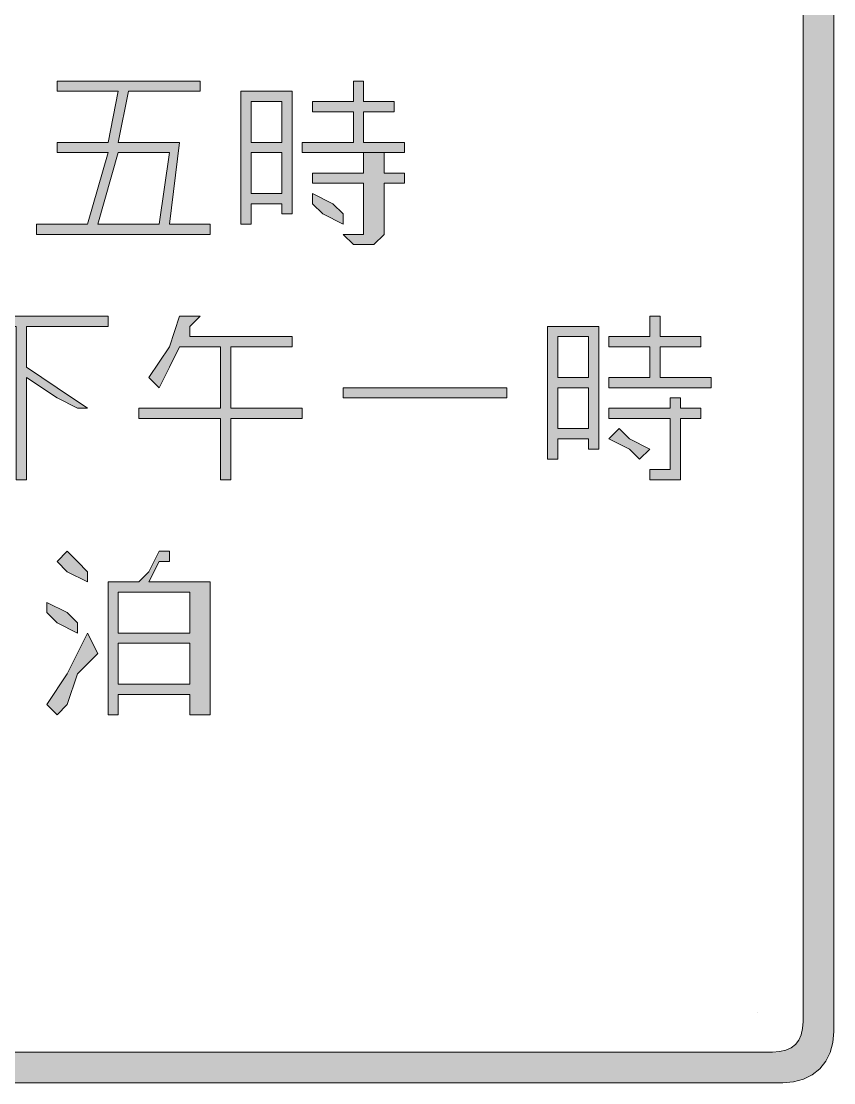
# Model space of a CAD drawing. Header units: metres. Extents: x 117 to 450, y 6 to 264.
# Drawn here: x 354.2 to 449.6, y 5.8 to 130.4 of the extents above; entities that cross this region are included whole.
import ezdxf

# ---------------------------------------------------------------- set-up
doc = ezdxf.new("R2010")
doc.units = ezdxf.units.M
doc.layers.add('FILL_BLACK_000000', color=7, linetype='Continuous', true_color=0x000000)
doc.layers.add('STROKE_BLACK_000000', color=7, linetype='Continuous', true_color=0x000000)

msp = doc.modelspace()

# ---------------------------------------------------------------- hatches: boundary and pattern name
at = {"layer": 'FILL_BLACK_000000', "true_color": 0x000000}
h = msp.add_hatch(color=7, dxfattribs=at)
h.dxf.hatch_style = 1
h.paths.add_polyline_path([(117.42, 257.65), (117.96, 258.96), (118.73, 260.27), (119.61, 261.36), (121.41, 263.01), (122.31, 263.55), (123.21, 263.76), (443.61, 263.76), (444.9, 263.6), (446.07, 263.14), (447.09, 262.43), (447.96, 261.51), (448.66, 260.42), (449.18, 259.2), (449.5, 257.9), (449.61, 256.56), (449.61, 11.76), (449.5, 10.47), (449.18, 9.3), (448.66, 8.28), (447.96, 7.41), (447.09, 6.71), (446.07, 6.19), (444.9, 5.87), (443.61, 5.76), (123.21, 5.76), (122.31, 5.97), (121.41, 6.51), (119.61, 8.16), (119.21, 8.21), (118.9, 8.35), (118.41, 8.76), (117.92, 9.17), (117.61, 9.31), (117.21, 9.36), (117.21, 11.76), (117.21, 256.56), (117.42, 257.65)])
h.paths.add_polyline_path([(443.98, 9.58), (444.6, 9.87), (445.11, 10.26), (445.5, 10.77), (445.78, 11.38), (445.95, 12.12), (446.01, 12.96), (446.01, 256.56), (445.78, 257.63), (445.5, 258.23), (445.11, 258.81), (444.6, 259.34), (443.98, 259.77), (443.25, 260.05), (442.41, 260.16), (124.41, 260.16), (123.53, 259.97), (122.76, 259.56), (122.01, 258.96), (121.61, 258.91), (121.32, 258.77), (120.96, 258.36), (120.81, 257.76), (120.81, 256.56), (120.81, 12.96), (120.83, 12.08), (120.96, 11.31), (121.32, 10.77), (121.61, 10.61), (122.01, 10.56), (122.06, 10.16), (122.22, 9.87), (122.76, 9.51), (123.53, 9.38), (124.41, 9.36), (442.41, 9.36), (443.25, 9.42), (443.98, 9.58)], flags=16)
h = msp.add_hatch(color=7, dxfattribs=at)
h.dxf.hatch_style = 1
h.paths.add_polyline_path([(358.41, 114.96), (358.41, 116.16), (364.41, 116.16), (365.61, 122.16), (358.41, 122.16), (358.41, 123.36), (375.21, 123.36), (375.21, 122.16), (366.81, 122.16), (365.61, 116.16), (372.81, 116.16), (371.61, 106.56), (376.41, 106.56), (376.41, 105.36), (356.01, 105.36), (356.01, 106.56), (362.01, 106.56), (364.41, 114.96), (358.41, 114.96)])
h.paths.add_polyline_path([(371.61, 114.96), (365.61, 114.96), (363.21, 106.56), (370.41, 106.56), (371.61, 114.96)], flags=16)
h = msp.add_hatch(color=7, dxfattribs=at)
h.dxf.hatch_style = 1
h.paths.add_polyline_path([(386.01, 107.76), (384.81, 107.76), (384.81, 108.96), (381.21, 108.96), (381.21, 106.56), (380.01, 106.56), (380.01, 122.16), (386.01, 122.16), (386.01, 107.76)])
h.paths.add_polyline_path([(384.81, 114.96), (381.21, 114.96), (381.21, 110.16), (384.81, 110.16), (384.81, 114.96)], flags=16)
h.paths.add_polyline_path([(381.21, 120.96), (381.21, 116.16), (384.81, 116.16), (384.81, 120.96), (381.21, 120.96)], flags=16)
h = msp.add_hatch(color=7, dxfattribs=at)
h.dxf.hatch_style = 1
h.paths.add_polyline_path([(394.41, 120.96), (398.01, 120.96), (398.01, 119.76), (394.41, 119.76), (394.41, 116.16), (399.21, 116.16), (399.21, 114.96), (387.21, 114.96), (387.21, 116.16), (392.01, 116.16), (393.21, 116.16), (393.21, 119.76), (392.01, 119.76), (388.41, 119.76), (388.41, 120.96), (392.01, 120.96), (393.21, 120.96), (393.21, 123.36), (394.41, 123.36), (394.41, 120.96)])
h = msp.add_hatch(color=7, dxfattribs=at)
h.dxf.hatch_style = 1
h.paths.add_polyline_path([(392.01, 105.36), (393.21, 105.36), (394.41, 105.36), (394.41, 106.56), (394.41, 111.36), (388.41, 111.36), (388.41, 112.56), (394.41, 112.56), (394.41, 114.96), (395.61, 114.96), (396.81, 114.96), (396.81, 113.76), (396.81, 112.56), (399.21, 112.56), (399.21, 111.36), (396.81, 111.36), (396.81, 105.36), (395.61, 104.16), (393.21, 104.16), (392.01, 105.36)])
h = msp.add_hatch(color=7, dxfattribs=at)
h.dxf.hatch_style = 1
h.paths.add_polyline_path([(388.41, 110.16), (390.81, 108.96), (392.01, 107.76), (392.01, 106.56), (389.61, 107.76), (388.41, 108.96), (388.41, 110.16)])
h = msp.add_hatch(color=7, dxfattribs=at)
h.dxf.hatch_style = 1
h.paths.add_polyline_path([(345.21, 94.56), (345.21, 95.76), (364.41, 95.76), (364.41, 94.56), (354.81, 94.56), (354.81, 89.76), (358.41, 87.36), (362.01, 84.96), (360.81, 84.96), (358.41, 86.16), (354.81, 88.56), (354.81, 76.56), (353.61, 76.56), (353.61, 94.56), (345.21, 94.56)])
h = msp.add_hatch(color=7, dxfattribs=at)
h.dxf.hatch_style = 1
h.paths.add_polyline_path([(368.01, 83.76), (368.01, 84.96), (377.61, 84.96), (377.61, 92.16), (372.81, 92.16), (371.61, 89.76), (370.41, 87.36), (369.21, 88.56), (371.61, 92.16), (372.81, 95.76), (374.01, 95.76), (375.21, 95.76), (374.01, 94.56), (374.01, 93.36), (386.01, 93.36), (386.01, 92.16), (378.81, 92.16), (378.81, 84.96), (387.21, 84.96), (387.21, 83.76), (378.81, 83.76), (378.81, 76.56), (377.61, 76.56), (377.61, 83.76), (368.01, 83.76)])
h = msp.add_hatch(color=7, dxfattribs=at)
h.dxf.hatch_style = 1
h.paths.add_polyline_path([(435.21, 87.36), (423.21, 87.36), (423.21, 88.56), (428.01, 88.56), (428.01, 92.16), (424.41, 92.16), (423.21, 92.16), (423.21, 93.36), (424.41, 93.36), (428.01, 93.36), (428.01, 95.76), (429.21, 95.76), (429.21, 93.36), (434.01, 93.36), (434.01, 92.16), (429.21, 92.16), (429.21, 88.56), (435.21, 88.56), (435.21, 87.36)])
h = msp.add_hatch(color=7, dxfattribs=at)
h.dxf.hatch_style = 1
h.paths.add_polyline_path([(422.01, 80.16), (420.81, 80.16), (420.81, 81.36), (419.61, 81.36), (417.21, 81.36), (417.21, 78.96), (416.01, 78.96), (416.01, 94.56), (422.01, 94.56), (422.01, 80.16)])
h.paths.add_polyline_path([(420.81, 82.56), (420.81, 87.36), (419.61, 87.36), (417.21, 87.36), (417.21, 82.56), (419.61, 82.56), (420.81, 82.56)], flags=16)
h.paths.add_polyline_path([(420.81, 93.36), (419.61, 93.36), (417.21, 93.36), (417.21, 88.56), (419.61, 88.56), (420.81, 88.56), (420.81, 93.36)], flags=16)
h = msp.add_hatch(color=7, dxfattribs=at)
h.dxf.hatch_style = 1
h.paths.add_polyline_path([(411.21, 86.16), (392.01, 86.16), (392.01, 87.36), (411.21, 87.36), (411.21, 86.16)])
h = msp.add_hatch(color=7, dxfattribs=at)
h.dxf.hatch_style = 1
h.paths.add_polyline_path([(428.01, 77.76), (430.41, 77.76), (430.41, 82.56), (430.41, 83.76), (423.21, 83.76), (423.21, 84.96), (430.41, 84.96), (430.41, 86.16), (431.61, 86.16), (431.61, 84.96), (434.01, 84.96), (434.01, 83.76), (431.61, 83.76), (431.61, 82.56), (431.61, 77.76), (431.61, 76.56), (430.41, 76.56), (428.01, 76.56), (428.01, 77.76)])
h = msp.add_hatch(color=7, dxfattribs=at)
h.dxf.hatch_style = 1
h.paths.add_polyline_path([(424.41, 82.56), (425.61, 81.36), (428.01, 80.16), (426.81, 78.96), (425.61, 80.16), (423.21, 81.36), (424.41, 82.56)])
h = msp.add_hatch(color=7, dxfattribs=at)
h.dxf.hatch_style = 1
h.paths.add_polyline_path([(359.61, 68.16), (360.81, 66.96), (362.01, 65.76), (362.01, 64.56), (359.61, 65.76), (358.41, 66.96), (359.61, 68.16)])
h = msp.add_hatch(color=7, dxfattribs=at)
h.dxf.hatch_style = 1
h.paths.add_polyline_path([(365.61, 50.16), (365.61, 48.96), (364.41, 48.96), (364.41, 64.56), (368.01, 64.56), (369.21, 65.76), (370.41, 68.16), (371.61, 68.16), (371.61, 66.96), (370.41, 66.96), (369.21, 64.56), (375.21, 64.56), (376.41, 64.56), (376.41, 48.96), (375.21, 48.96), (374.01, 48.96), (374.01, 50.16), (374.01, 51.36), (365.61, 51.36), (365.61, 50.16)])
h.paths.add_polyline_path([(365.61, 63.36), (365.61, 58.56), (374.01, 58.56), (374.01, 63.36), (365.61, 63.36)], flags=16)
h.paths.add_polyline_path([(374.01, 52.56), (374.01, 57.36), (365.61, 57.36), (365.61, 52.56), (374.01, 52.56)], flags=16)
h = msp.add_hatch(color=7, dxfattribs=at)
h.dxf.hatch_style = 1
h.paths.add_polyline_path([(360.81, 58.56), (358.41, 59.76), (357.21, 60.96), (357.21, 62.16), (359.61, 60.96), (360.81, 59.76), (360.81, 58.56)])
h = msp.add_hatch(color=7, dxfattribs=at)
h.dxf.hatch_style = 1
h.paths.add_polyline_path([(358.41, 48.96), (357.21, 50.16), (359.61, 53.76), (362.01, 58.56), (363.21, 56.16), (360.81, 53.76), (359.61, 50.16), (358.41, 48.96)])

# ---------------------------------------------------------------- linework, layer by layer
at = {"layer": 'FILL_BLACK_000000', "lineweight": 0, "true_color": 0x000000}
for points in [[(123.21, 263.76), (443.61, 263.76), (444.9, 263.6), (446.07, 263.14), (447.09, 262.43), (447.96, 261.51), (448.66, 260.42), (449.18, 259.2), (449.5, 257.9), (449.61, 256.56), (449.61, 11.76), (449.5, 10.47), (449.18, 9.3), (448.66, 8.28), (447.96, 7.41), (447.09, 6.71), (446.07, 6.19), (444.9, 5.87), (443.61, 5.76), (123.21, 5.76)], [(124.41, 9.36), (442.41, 9.36), (443.25, 9.42), (443.98, 9.58), (444.6, 9.87), (445.11, 10.26), (445.5, 10.77), (445.78, 11.38), (445.95, 12.12), (446.01, 12.96), (446.01, 256.56), (445.78, 257.63), (445.5, 258.23), (445.11, 258.81), (444.6, 259.34), (443.98, 259.77), (443.25, 260.05), (442.41, 260.16), (124.41, 260.16)]]:
    msp.add_lwpolyline(points, dxfattribs=at)
for points in [[(358.41, 114.96), (358.41, 116.16), (364.41, 116.16), (365.61, 122.16), (358.41, 122.16), (358.41, 123.36), (375.21, 123.36), (375.21, 122.16), (366.81, 122.16), (365.61, 116.16), (372.81, 116.16), (371.61, 106.56), (376.41, 106.56), (376.41, 105.36), (356.01, 105.36), (356.01, 106.56), (362.01, 106.56), (364.41, 114.96)], [(386.01, 107.76), (384.81, 107.76), (384.81, 108.96), (381.21, 108.96), (381.21, 106.56), (380.01, 106.56), (380.01, 122.16), (386.01, 122.16)], [(394.41, 120.96), (398.01, 120.96), (398.01, 119.76), (394.41, 119.76), (394.41, 116.16), (399.21, 116.16), (399.21, 114.96), (387.21, 114.96), (387.21, 116.16), (392.01, 116.16), (393.21, 116.16), (393.21, 119.76), (392.01, 119.76), (388.41, 119.76), (388.41, 120.96), (392.01, 120.96), (393.21, 120.96), (393.21, 123.36), (394.41, 123.36)], [(381.21, 120.96), (381.21, 116.16), (384.81, 116.16), (384.81, 120.96)], [(371.61, 114.96), (365.61, 114.96), (363.21, 106.56), (370.41, 106.56)], [(384.81, 114.96), (381.21, 114.96), (381.21, 110.16), (384.81, 110.16)], [(392.01, 105.36), (393.21, 105.36), (394.41, 105.36), (394.41, 106.56), (394.41, 111.36), (388.41, 111.36), (388.41, 112.56), (394.41, 112.56), (394.41, 114.96), (395.61, 114.96), (396.81, 114.96), (396.81, 113.76), (396.81, 112.56), (399.21, 112.56), (399.21, 111.36), (396.81, 111.36), (396.81, 105.36), (395.61, 104.16), (393.21, 104.16)], [(388.41, 110.16), (390.81, 108.96), (392.01, 107.76), (392.01, 106.56), (389.61, 107.76), (388.41, 108.96)], [(345.21, 94.56), (345.21, 95.76), (364.41, 95.76), (364.41, 94.56), (354.81, 94.56), (354.81, 89.76), (358.41, 87.36), (362.01, 84.96), (360.81, 84.96), (358.41, 86.16), (354.81, 88.56), (354.81, 76.56), (353.61, 76.56), (353.61, 94.56)], [(368.01, 83.76), (368.01, 84.96), (377.61, 84.96), (377.61, 92.16), (372.81, 92.16), (371.61, 89.76), (370.41, 87.36), (369.21, 88.56), (371.61, 92.16), (372.81, 95.76), (374.01, 95.76), (375.21, 95.76), (374.01, 94.56), (374.01, 93.36), (386.01, 93.36), (386.01, 92.16), (378.81, 92.16), (378.81, 84.96), (387.21, 84.96), (387.21, 83.76), (378.81, 83.76), (378.81, 76.56), (377.61, 76.56), (377.61, 83.76)], [(435.21, 87.36), (423.21, 87.36), (423.21, 88.56), (428.01, 88.56), (428.01, 92.16), (424.41, 92.16), (423.21, 92.16), (423.21, 93.36), (424.41, 93.36), (428.01, 93.36), (428.01, 95.76), (429.21, 95.76), (429.21, 93.36), (434.01, 93.36), (434.01, 92.16), (429.21, 92.16), (429.21, 88.56), (435.21, 88.56)], [(422.01, 80.16), (420.81, 80.16), (420.81, 81.36), (419.61, 81.36), (417.21, 81.36), (417.21, 78.96), (416.01, 78.96), (416.01, 94.56), (422.01, 94.56)], [(420.81, 93.36), (419.61, 93.36), (417.21, 93.36), (417.21, 88.56), (419.61, 88.56), (420.81, 88.56)], [(411.21, 86.16), (392.01, 86.16), (392.01, 87.36), (411.21, 87.36)], [(420.81, 82.56), (420.81, 87.36), (419.61, 87.36), (417.21, 87.36), (417.21, 82.56), (419.61, 82.56)], [(428.01, 77.76), (430.41, 77.76), (430.41, 82.56), (430.41, 83.76), (423.21, 83.76), (423.21, 84.96), (430.41, 84.96), (430.41, 86.16), (431.61, 86.16), (431.61, 84.96), (434.01, 84.96), (434.01, 83.76), (431.61, 83.76), (431.61, 82.56), (431.61, 77.76), (431.61, 76.56), (430.41, 76.56), (428.01, 76.56)], [(424.41, 82.56), (425.61, 81.36), (428.01, 80.16), (426.81, 78.96), (425.61, 80.16), (423.21, 81.36)], [(359.61, 68.16), (360.81, 66.96), (362.01, 65.76), (362.01, 64.56), (359.61, 65.76), (358.41, 66.96)], [(365.61, 50.16), (365.61, 48.96), (364.41, 48.96), (364.41, 64.56), (368.01, 64.56), (369.21, 65.76), (370.41, 68.16), (371.61, 68.16), (371.61, 66.96), (370.41, 66.96), (369.21, 64.56), (375.21, 64.56), (376.41, 64.56), (376.41, 48.96), (375.21, 48.96), (374.01, 48.96), (374.01, 50.16), (374.01, 51.36), (365.61, 51.36)], [(365.61, 63.36), (365.61, 58.56), (374.01, 58.56), (374.01, 63.36)], [(360.81, 58.56), (358.41, 59.76), (357.21, 60.96), (357.21, 62.16), (359.61, 60.96), (360.81, 59.76)], [(358.41, 48.96), (357.21, 50.16), (359.61, 53.76), (362.01, 58.56), (363.21, 56.16), (360.81, 53.76), (359.61, 50.16)], [(374.01, 52.56), (374.01, 57.36), (365.61, 57.36), (365.61, 52.56)]]:
    msp.add_lwpolyline(points, close=True, dxfattribs=at)
at = {"layer": 'STROKE_BLACK_000000', "lineweight": 0, "true_color": 0x000000}
msp.add_lwpolyline([(440.61, 14), (440.61, 14)], dxfattribs=at)

doc.saveas('drawing.dxf')
